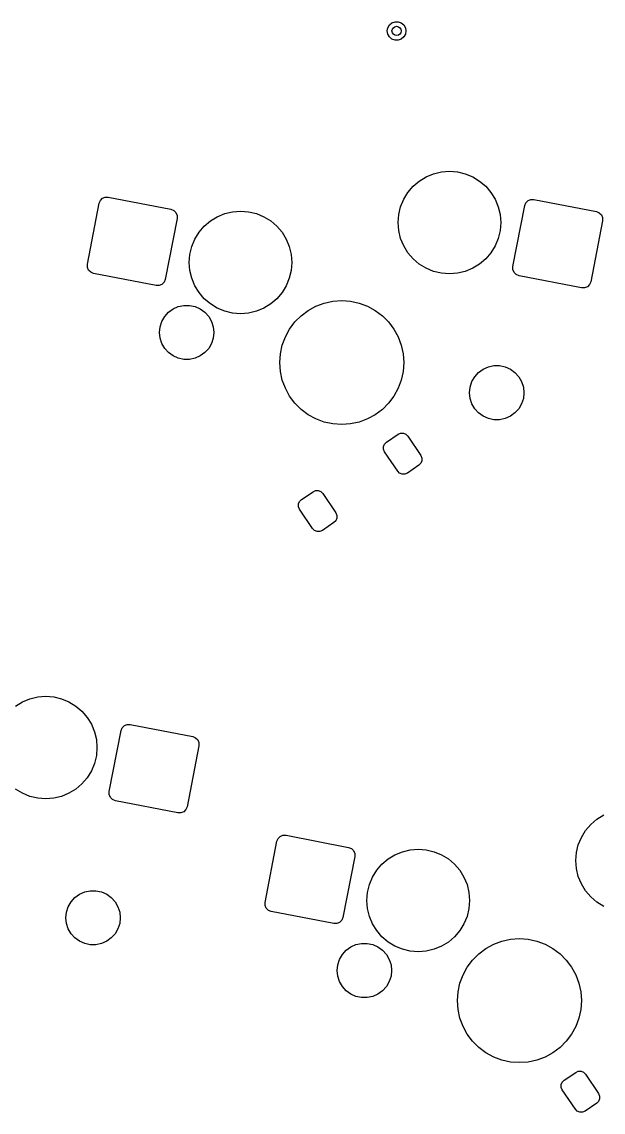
# Model space of a CAD drawing. Extents: x 101 to 518, y -308 to -134.
# Drawn here: x 207.55 to 226.25, y -268.86 to -233.8 of the extents above; entities that cross this region are included whole.
import ezdxf

# ---------------------------------------------------------------- set-up
doc = ezdxf.new("R2010")
doc.units = 0
doc.layers.add('BLACK', color=7, linetype='CONTINUOUS')

msp = doc.modelspace()

# ---------------------------------------------------------------- linework, layer by layer
at = {"layer": 'BLACK', "linetype": 'CONTINUOUS'}
for p, q in [((219.379927, -233.903475), (219.45974, -233.836503)), ((219.45974, -233.836503), (219.557646, -233.800869)), ((219.557646, -233.800869), (219.661834, -233.800869)), ((219.661834, -233.800869), (219.75974, -233.836503)), ((219.75974, -233.836503), (219.839553, -233.903475)), ((219.30974, -234.096311), (219.327832, -233.993705)), ((219.327832, -234.198917), (219.30974, -234.096311)), ((219.327832, -233.993705), (219.379927, -233.903475)), ((219.379927, -234.289147), (219.327832, -234.198917)), ((219.839553, -233.903475), (219.891648, -233.993705)), ((219.891648, -234.198917), (219.839553, -234.289147)), ((219.891648, -233.993705), (219.90974, -234.096311)), ((219.90974, -234.096311), (219.891648, -234.198917)), ((219.45974, -234.356119), (219.379927, -234.289147)), ((219.557646, -234.391753), (219.45974, -234.356119)), ((219.661834, -234.391753), (219.557646, -234.391753)), ((219.75974, -234.356119), (219.661834, -234.391753)), ((219.839553, -234.289147), (219.75974, -234.356119)), ((220.55782, -238.786296), (220.797026, -238.687214)), ((220.797026, -238.687214), (221.048787, -238.626771)), ((221.048787, -238.626771), (221.306904, -238.606457)), ((221.306904, -238.606457), (221.565021, -238.626771)), ((221.565021, -238.626771), (221.816782, -238.687214)), ((221.816782, -238.687214), (222.055988, -238.786296)), ((219.972026, -239.286611), (220.140178, -239.089731)), ((220.140178, -239.089731), (220.337058, -238.921579)), ((220.337058, -238.921579), (220.55782, -238.786296)), ((222.055988, -238.786296), (222.27675, -238.921579)), ((222.27675, -238.921579), (222.47363, -239.089731)), ((222.47363, -239.089731), (222.641782, -239.286611)), ((210.148983, -239.476315), (210.238939, -239.438593)), ((210.238939, -239.438593), (210.336483, -239.438168)), ((210.336483, -239.438168), (212.348819, -239.829326)), ((219.836743, -239.507373), (219.972026, -239.286611)), ((222.641782, -239.286611), (222.777065, -239.507373)), ((209.661756, -241.599127), (210.043374, -239.635872)), ((210.043374, -239.635872), (210.08031, -239.54559)), ((210.08031, -239.54559), (210.148983, -239.476315)), ((219.677218, -239.99834), (219.737661, -239.746579)), ((219.737661, -239.746579), (219.836743, -239.507373)), ((222.777065, -239.507373), (222.876147, -239.746579)), ((222.876147, -239.746579), (222.93659, -239.99834)), ((223.349296, -241.672175), (223.730914, -239.70892)), ((223.730914, -239.70892), (223.76785, -239.618638)), ((223.76785, -239.618638), (223.836523, -239.549363)), ((223.836523, -239.549363), (223.926479, -239.511641)), ((223.926479, -239.511641), (224.024023, -239.511216)), ((224.024023, -239.511216), (226.036359, -239.902374)), ((212.546524, -240.122435), (212.164906, -242.08569)), ((212.348819, -239.829326), (212.439101, -239.866261)), ((212.439101, -239.866261), (212.508377, -239.934935)), ((212.508377, -239.934935), (212.546098, -240.024891)), ((212.546098, -240.024891), (212.546524, -240.122435)), ((213.61907, -240.203275), (213.839832, -240.067992)), ((213.839832, -240.067992), (214.079038, -239.96891)), ((214.079038, -239.96891), (214.330799, -239.908467)), ((214.330799, -239.908467), (214.588916, -239.888153)), ((214.588916, -239.888153), (214.847033, -239.908467)), ((214.847033, -239.908467), (215.098794, -239.96891)), ((215.098794, -239.96891), (215.338, -240.067992)), ((215.338, -240.067992), (215.558762, -240.203275)), ((219.656904, -240.256457), (219.677218, -239.99834)), ((222.93659, -239.99834), (222.956904, -240.256457)), ((226.036359, -239.902374), (226.126641, -239.939309)), ((226.126641, -239.939309), (226.195917, -240.007983)), ((226.195917, -240.007983), (226.233638, -240.097939)), ((226.233638, -240.097939), (226.234064, -240.195483)), ((213.254038, -240.568307), (213.42219, -240.371427)), ((213.42219, -240.371427), (213.61907, -240.203275)), ((215.558762, -240.203275), (215.755642, -240.371427)), ((215.755642, -240.371427), (215.923794, -240.568307)), ((219.677218, -240.514574), (219.656904, -240.256457)), ((219.737661, -240.766335), (219.677218, -240.514574)), ((222.93659, -240.514574), (222.876147, -240.766335)), ((222.956904, -240.256457), (222.93659, -240.514574)), ((226.234064, -240.195483), (225.852446, -242.158738)), ((213.019673, -241.028275), (213.118755, -240.789069)), ((213.118755, -240.789069), (213.254038, -240.568307)), ((215.923794, -240.568307), (216.059077, -240.789069)), ((216.059077, -240.789069), (216.158159, -241.028275)), ((219.836743, -241.005541), (219.737661, -240.766335)), ((222.876147, -240.766335), (222.777065, -241.005541)), ((212.95923, -241.280036), (213.019673, -241.028275)), ((216.158159, -241.028275), (216.218602, -241.280036)), ((219.972026, -241.226303), (219.836743, -241.005541)), ((220.140178, -241.423183), (219.972026, -241.226303)), ((222.641782, -241.226303), (222.47363, -241.423183)), ((222.777065, -241.005541), (222.641782, -241.226303)), ((212.938916, -241.538153), (212.95923, -241.280036)), ((212.95923, -241.79627), (212.938916, -241.538153)), ((216.218602, -241.280036), (216.238916, -241.538153)), ((216.238916, -241.538153), (216.218602, -241.79627)), ((220.337058, -241.591335), (220.140178, -241.423183)), ((222.47363, -241.423183), (222.27675, -241.591335)), ((209.662182, -241.696671), (209.661756, -241.599127)), ((209.699903, -241.786627), (209.662182, -241.696671)), ((209.769179, -241.855301), (209.699903, -241.786627)), ((209.859461, -241.892236), (209.769179, -241.855301)), ((211.871797, -242.283394), (209.859461, -241.892236)), ((213.019673, -242.048031), (212.95923, -241.79627)), ((216.218602, -241.79627), (216.158159, -242.048031)), ((220.55782, -241.726618), (220.337058, -241.591335)), ((220.797026, -241.8257), (220.55782, -241.726618)), ((221.048787, -241.886143), (220.797026, -241.8257)), ((221.306904, -241.906457), (221.048787, -241.886143)), ((221.565021, -241.886143), (221.306904, -241.906457)), ((221.816782, -241.8257), (221.565021, -241.886143)), ((222.055988, -241.726618), (221.816782, -241.8257)), ((222.27675, -241.591335), (222.055988, -241.726618)), ((223.349722, -241.769719), (223.349296, -241.672175)), ((223.387443, -241.859675), (223.349722, -241.769719)), ((223.456719, -241.928349), (223.387443, -241.859675)), ((223.547001, -241.965284), (223.456719, -241.928349)), ((212.059297, -242.245247), (211.969341, -242.282969)), ((212.12797, -242.175972), (212.059297, -242.245247)), ((212.164906, -242.08569), (212.12797, -242.175972)), ((213.118755, -242.287237), (213.019673, -242.048031)), ((216.158159, -242.048031), (216.059077, -242.287237)), ((225.559337, -242.356442), (223.547001, -241.965284)), ((225.81551, -242.24902), (225.746837, -242.318295)), ((225.852446, -242.158738), (225.81551, -242.24902)), ((211.969341, -242.282969), (211.871797, -242.283394)), ((213.254038, -242.507999), (213.118755, -242.287237)), ((213.42219, -242.704879), (213.254038, -242.507999)), ((215.923794, -242.507999), (215.755642, -242.704879)), ((216.059077, -242.287237), (215.923794, -242.507999)), ((225.656881, -242.356017), (225.559337, -242.356442)), ((225.746837, -242.318295), (225.656881, -242.356017)), ((212.420095, -243.031386), (212.587205, -242.956984)), ((212.587205, -242.956984), (212.766133, -242.918951)), ((212.766133, -242.918951), (212.949057, -242.918951)), ((212.949057, -242.918951), (213.127985, -242.956984)), ((213.127985, -242.956984), (213.295095, -243.031386)), ((213.61907, -242.873031), (213.42219, -242.704879)), ((213.839832, -243.008314), (213.61907, -242.873031)), ((215.558762, -242.873031), (215.338, -243.008314)), ((215.755642, -242.704879), (215.558762, -242.873031)), ((216.766277, -243.081093), (217.015965, -242.944753)), ((217.015965, -242.944753), (217.282514, -242.845335)), ((217.282514, -242.845335), (217.560499, -242.784863)), ((217.560499, -242.784863), (217.844261, -242.764568)), ((217.844261, -242.764568), (218.128023, -242.784863)), ((218.128023, -242.784863), (218.406008, -242.845335)), ((218.406008, -242.845335), (218.672557, -242.944753)), ((218.672557, -242.944753), (218.922245, -243.081093)), ((212.058243, -243.433263), (212.149705, -243.274846)), ((212.149705, -243.274846), (212.272106, -243.138906)), ((212.272106, -243.138906), (212.420095, -243.031386)), ((213.295095, -243.031386), (213.443084, -243.138906)), ((213.443084, -243.138906), (213.565485, -243.274846)), ((213.565485, -243.274846), (213.656947, -243.433263)), ((214.079038, -243.107396), (213.839832, -243.008314)), ((214.330799, -243.167839), (214.079038, -243.107396)), ((214.588916, -243.188153), (214.330799, -243.167839)), ((214.847033, -243.167839), (214.588916, -243.188153)), ((215.098794, -243.107396), (214.847033, -243.167839)), ((215.338, -243.008314), (215.098794, -243.107396)), ((216.337372, -243.452741), (216.538534, -243.251579)), ((216.538534, -243.251579), (216.766277, -243.081093)), ((218.922245, -243.081093), (219.149988, -243.251579)), ((219.149988, -243.251579), (219.35115, -243.452741)), ((211.982595, -243.789158), (212.001716, -243.607235)), ((212.001716, -243.607235), (212.058243, -243.433263)), ((213.656947, -243.433263), (213.713474, -243.607235)), ((213.713474, -243.607235), (213.732595, -243.789158)), ((216.030546, -243.930172), (216.166886, -243.680484)), ((216.166886, -243.680484), (216.337372, -243.452741)), ((219.35115, -243.452741), (219.521636, -243.680484)), ((219.521636, -243.680484), (219.657976, -243.930172)), ((212.001716, -243.971081), (211.982595, -243.789158)), ((212.058243, -244.145053), (212.001716, -243.971081)), ((213.713474, -243.971081), (213.656947, -244.145053)), ((213.732595, -243.789158), (213.713474, -243.971081)), ((215.931128, -244.196721), (216.030546, -243.930172)), ((219.657976, -243.930172), (219.757394, -244.196721)), ((212.149705, -244.30347), (212.058243, -244.145053)), ((212.272106, -244.43941), (212.149705, -244.30347)), ((213.565485, -244.30347), (213.443084, -244.43941)), ((213.656947, -244.145053), (213.565485, -244.30347)), ((215.870656, -244.474706), (215.931128, -244.196721)), ((219.757394, -244.196721), (219.817866, -244.474706)), ((212.420095, -244.54693), (212.272106, -244.43941)), ((212.587205, -244.621332), (212.420095, -244.54693)), ((212.766133, -244.659365), (212.587205, -244.621332)), ((212.949057, -244.659365), (212.766133, -244.659365)), ((213.127985, -244.621332), (212.949057, -244.659365)), ((213.295095, -244.54693), (213.127985, -244.621332)), ((213.443084, -244.43941), (213.295095, -244.54693)), ((215.850361, -244.758468), (215.870656, -244.474706)), ((219.817866, -244.474706), (219.838161, -244.758468)), ((215.870656, -245.04223), (215.850361, -244.758468)), ((215.931128, -245.320215), (215.870656, -245.04223)), ((219.817866, -245.04223), (219.757394, -245.320215)), ((219.838161, -244.758468), (219.817866, -245.04223)), ((222.123037, -245.213466), (222.245438, -245.077526)), ((222.245438, -245.077526), (222.393427, -244.970006)), ((222.393427, -244.970006), (222.560537, -244.895604)), ((222.560537, -244.895604), (222.739465, -244.857571)), ((222.739465, -244.857571), (222.922389, -244.857571)), ((222.922389, -244.857571), (223.101317, -244.895604)), ((223.101317, -244.895604), (223.268427, -244.970006)), ((223.268427, -244.970006), (223.416416, -245.077526)), ((223.416416, -245.077526), (223.538817, -245.213466)), ((216.030546, -245.586764), (215.931128, -245.320215)), ((219.757394, -245.320215), (219.657976, -245.586764)), ((221.975048, -245.545855), (222.031575, -245.371883)), ((222.031575, -245.371883), (222.123037, -245.213466)), ((223.538817, -245.213466), (223.630279, -245.371883)), ((223.630279, -245.371883), (223.686806, -245.545855)), ((216.166886, -245.836452), (216.030546, -245.586764)), ((219.657976, -245.586764), (219.521636, -245.836452)), ((221.955927, -245.727778), (221.975048, -245.545855)), ((221.975048, -245.909701), (221.955927, -245.727778)), ((223.686806, -245.545855), (223.705927, -245.727778)), ((223.705927, -245.727778), (223.686806, -245.909701)), ((216.337372, -246.064195), (216.166886, -245.836452)), ((216.538534, -246.265357), (216.337372, -246.064195)), ((219.35115, -246.064195), (219.149988, -246.265357)), ((219.521636, -245.836452), (219.35115, -246.064195)), ((222.031575, -246.083673), (221.975048, -245.909701)), ((222.123037, -246.24209), (222.031575, -246.083673)), ((223.630279, -246.083673), (223.538817, -246.24209)), ((223.686806, -245.909701), (223.630279, -246.083673)), ((216.766277, -246.435843), (216.538534, -246.265357)), ((217.015965, -246.572183), (216.766277, -246.435843)), ((218.922245, -246.435843), (218.672557, -246.572183)), ((219.149988, -246.265357), (218.922245, -246.435843)), ((222.245438, -246.37803), (222.123037, -246.24209)), ((222.393427, -246.48555), (222.245438, -246.37803)), ((222.560537, -246.559952), (222.393427, -246.48555)), ((223.268427, -246.48555), (223.101317, -246.559952)), ((223.416416, -246.37803), (223.268427, -246.48555)), ((223.538817, -246.24209), (223.416416, -246.37803)), ((217.282514, -246.671601), (217.015965, -246.572183)), ((217.560499, -246.732073), (217.282514, -246.671601)), ((217.844261, -246.752368), (217.560499, -246.732073)), ((218.128023, -246.732073), (217.844261, -246.752368)), ((218.406008, -246.671601), (218.128023, -246.732073)), ((218.672557, -246.572183), (218.406008, -246.671601)), ((222.739465, -246.597985), (222.560537, -246.559952)), ((222.922389, -246.597985), (222.739465, -246.597985)), ((223.101317, -246.559952), (222.922389, -246.597985)), ((219.284568, -247.316458), (219.657635, -247.064821)), ((219.657635, -247.064821), (219.738595, -247.030871)), ((219.738595, -247.030871), (219.826385, -247.030488)), ((219.826385, -247.030488), (219.907639, -247.06373)), ((219.907639, -247.06373), (219.969987, -247.125536)), ((219.969987, -247.125536), (220.389381, -247.747314)), ((219.18952, -247.460059), (219.222762, -247.378806)), ((219.189903, -247.547849), (219.18952, -247.460059)), ((219.222762, -247.378806), (219.284568, -247.316458)), ((219.223853, -247.62881), (219.189903, -247.547849)), ((219.643247, -248.250588), (219.223853, -247.62881)), ((220.389381, -247.747314), (220.423331, -247.828275)), ((220.423331, -247.828275), (220.423714, -247.916065)), ((220.328666, -248.059666), (219.955599, -248.311303)), ((220.390472, -247.997318), (220.328666, -248.059666)), ((220.423714, -247.916065), (220.390472, -247.997318)), ((219.705595, -248.312394), (219.643247, -248.250588)), ((219.786849, -248.345636), (219.705595, -248.312394)), ((219.874639, -248.345253), (219.786849, -248.345636)), ((219.955599, -248.311303), (219.874639, -248.345253)), ((216.548744, -249.161794), (216.921811, -248.910157)), ((216.921811, -248.910157), (217.002771, -248.876207)), ((217.002771, -248.876207), (217.090561, -248.875824)), ((217.090561, -248.875824), (217.171815, -248.909066)), ((217.171815, -248.909066), (217.234163, -248.970872)), ((216.453696, -249.305395), (216.486938, -249.224142)), ((216.486938, -249.224142), (216.548744, -249.161794)), ((217.234163, -248.970872), (217.653557, -249.59265)), ((216.454079, -249.393185), (216.453696, -249.305395)), ((216.488029, -249.474146), (216.454079, -249.393185)), ((216.907423, -250.095924), (216.488029, -249.474146)), ((217.653557, -249.59265), (217.687507, -249.673611)), ((217.592842, -249.905002), (217.219775, -250.156639)), ((217.654648, -249.842654), (217.592842, -249.905002)), ((217.68789, -249.761401), (217.654648, -249.842654)), ((217.687507, -249.673611), (217.68789, -249.761401)), ((216.969771, -250.15773), (216.907423, -250.095924)), ((217.051025, -250.190972), (216.969771, -250.15773)), ((217.138815, -250.190589), (217.051025, -250.190972)), ((217.219775, -250.156639), (217.138815, -250.190589)), ((207.572909, -255.668838), (207.812115, -255.569756)), ((207.812115, -255.569756), (208.063876, -255.509313)), ((208.063876, -255.509313), (208.321993, -255.488999)), ((208.321993, -255.488999), (208.58011, -255.509313)), ((208.58011, -255.509313), (208.831871, -255.569756)), ((208.831871, -255.569756), (209.071077, -255.668838)), ((207.352147, -255.804121), (207.572909, -255.668838)), ((209.071077, -255.668838), (209.291839, -255.804121)), ((209.291839, -255.804121), (209.488719, -255.972273)), ((209.488719, -255.972273), (209.656871, -256.169153)), ((209.656871, -256.169153), (209.792154, -256.389915)), ((209.792154, -256.389915), (209.891236, -256.629121)), ((209.891236, -256.629121), (209.951679, -256.880882)), ((210.364385, -258.554717), (210.746003, -256.591462)), ((210.746003, -256.591462), (210.782939, -256.50118)), ((210.782939, -256.50118), (210.851612, -256.431905)), ((210.851612, -256.431905), (210.941568, -256.394183)), ((210.941568, -256.394183), (211.039112, -256.393758)), ((211.039112, -256.393758), (213.051448, -256.784916)), ((209.951679, -256.880882), (209.971993, -257.138999)), ((213.051448, -256.784916), (213.14173, -256.821851)), ((213.14173, -256.821851), (213.211006, -256.890525)), ((213.211006, -256.890525), (213.248727, -256.980481)), ((213.248727, -256.980481), (213.249153, -257.078025)), ((209.971993, -257.138999), (209.951679, -257.397116)), ((213.249153, -257.078025), (212.867535, -259.04128)), ((209.891236, -257.648877), (209.792154, -257.888083)), ((209.951679, -257.397116), (209.891236, -257.648877)), ((209.792154, -257.888083), (209.656871, -258.108845)), ((209.488719, -258.305725), (209.291839, -258.473877)), ((209.656871, -258.108845), (209.488719, -258.305725)), ((207.572909, -258.60916), (207.352147, -258.473877)), ((207.812115, -258.708242), (207.572909, -258.60916)), ((208.063876, -258.768685), (207.812115, -258.708242)), ((208.831871, -258.708242), (208.58011, -258.768685)), ((209.071077, -258.60916), (208.831871, -258.708242)), ((209.291839, -258.473877), (209.071077, -258.60916)), ((210.364811, -258.652261), (210.364385, -258.554717)), ((210.402532, -258.742217), (210.364811, -258.652261)), ((210.471808, -258.810891), (210.402532, -258.742217)), ((208.321993, -258.788999), (208.063876, -258.768685)), ((208.58011, -258.768685), (208.321993, -258.788999)), ((210.56209, -258.847826), (210.471808, -258.810891)), ((212.574426, -259.238984), (210.56209, -258.847826)), ((212.867535, -259.04128), (212.830599, -259.131562)), ((212.67197, -259.238559), (212.574426, -259.238984)), ((212.761926, -259.200837), (212.67197, -259.238559)), ((212.830599, -259.131562), (212.761926, -259.200837)), ((225.855265, -259.607184), (226.052145, -259.439032)), ((226.052145, -259.439032), (226.272907, -259.303749)), ((225.55183, -260.024826), (225.687113, -259.804064)), ((225.687113, -259.804064), (225.855265, -259.607184)), ((215.376843, -262.11658), (215.758461, -260.153325)), ((215.758461, -260.153325), (215.795397, -260.063043)), ((215.795397, -260.063043), (215.86407, -259.993768)), ((215.86407, -259.993768), (215.954026, -259.956046)), ((215.954026, -259.956046), (216.05157, -259.955621)), ((216.05157, -259.955621), (218.063906, -260.346779)), ((225.452748, -260.264032), (225.55183, -260.024826)), ((218.063906, -260.346779), (218.154188, -260.383714)), ((218.154188, -260.383714), (218.223464, -260.452388)), ((218.223464, -260.452388), (218.261185, -260.542344)), ((219.554919, -260.585445), (219.794125, -260.486363)), ((219.794125, -260.486363), (220.045886, -260.42592)), ((220.045886, -260.42592), (220.304003, -260.405606)), ((220.304003, -260.405606), (220.56212, -260.42592)), ((220.56212, -260.42592), (220.813881, -260.486363)), ((220.813881, -260.486363), (221.053087, -260.585445)), ((225.392305, -260.515793), (225.452748, -260.264032)), ((218.261611, -260.639888), (217.879993, -262.603143)), ((218.261185, -260.542344), (218.261611, -260.639888)), ((219.137277, -260.88888), (219.334157, -260.720728)), ((219.334157, -260.720728), (219.554919, -260.585445)), ((221.053087, -260.585445), (221.273849, -260.720728)), ((221.273849, -260.720728), (221.470729, -260.88888)), ((225.371991, -260.77391), (225.392305, -260.515793)), ((225.392305, -261.032027), (225.371991, -260.77391)), ((218.833842, -261.306522), (218.969125, -261.08576)), ((218.969125, -261.08576), (219.137277, -260.88888)), ((221.470729, -260.88888), (221.638881, -261.08576)), ((221.638881, -261.08576), (221.774164, -261.306522)), ((225.452748, -261.283788), (225.392305, -261.032027)), ((218.674317, -261.797489), (218.73476, -261.545728)), ((218.73476, -261.545728), (218.833842, -261.306522)), ((221.774164, -261.306522), (221.873246, -261.545728)), ((221.873246, -261.545728), (221.933689, -261.797489)), ((225.55183, -261.522994), (225.452748, -261.283788)), ((225.687113, -261.743756), (225.55183, -261.522994)), ((209.260527, -261.960068), (209.408516, -261.852548)), ((209.408516, -261.852548), (209.575626, -261.778146)), ((209.575626, -261.778146), (209.754554, -261.740113)), ((209.754554, -261.740113), (209.937478, -261.740113)), ((209.937478, -261.740113), (210.116406, -261.778146)), ((210.116406, -261.778146), (210.283516, -261.852548)), ((210.283516, -261.852548), (210.431505, -261.960068)), ((218.654003, -262.055606), (218.674317, -261.797489)), ((221.933689, -261.797489), (221.954003, -262.055606)), ((225.855265, -261.940636), (225.687113, -261.743756)), ((208.990137, -262.428397), (209.046664, -262.254425)), ((209.046664, -262.254425), (209.138126, -262.096008)), ((209.138126, -262.096008), (209.260527, -261.960068)), ((210.431505, -261.960068), (210.553906, -262.096008)), ((210.553906, -262.096008), (210.645368, -262.254425)), ((210.645368, -262.254425), (210.701895, -262.428397)), ((215.377269, -262.214124), (215.376843, -262.11658)), ((215.41499, -262.30408), (215.377269, -262.214124)), ((218.674317, -262.313723), (218.654003, -262.055606)), ((221.954003, -262.055606), (221.933689, -262.313723)), ((226.052145, -262.108788), (225.855265, -261.940636)), ((226.272907, -262.244071), (226.052145, -262.108788)), ((208.971016, -262.61032), (208.990137, -262.428397)), ((208.990137, -262.792243), (208.971016, -262.61032)), ((210.701895, -262.428397), (210.721016, -262.61032)), ((210.721016, -262.61032), (210.701895, -262.792243)), ((215.484266, -262.372754), (215.41499, -262.30408)), ((215.574548, -262.409689), (215.484266, -262.372754)), ((217.586884, -262.800847), (215.574548, -262.409689)), ((217.879993, -262.603143), (217.843057, -262.693425)), ((218.73476, -262.565484), (218.674317, -262.313723)), ((218.833842, -262.80469), (218.73476, -262.565484)), ((221.873246, -262.565484), (221.774164, -262.80469)), ((221.933689, -262.313723), (221.873246, -262.565484)), ((209.046664, -262.966215), (208.990137, -262.792243)), ((209.138126, -263.124632), (209.046664, -262.966215)), ((210.645368, -262.966215), (210.553906, -263.124632)), ((210.701895, -262.792243), (210.645368, -262.966215)), ((217.684428, -262.800422), (217.586884, -262.800847)), ((217.774384, -262.7627), (217.684428, -262.800422)), ((217.843057, -262.693425), (217.774384, -262.7627)), ((218.969125, -263.025452), (218.833842, -262.80469)), ((221.774164, -262.80469), (221.638881, -263.025452)), ((209.260527, -263.260572), (209.138126, -263.124632)), ((209.408516, -263.368092), (209.260527, -263.260572)), ((210.431505, -263.260572), (210.283516, -263.368092)), ((210.553906, -263.124632), (210.431505, -263.260572)), ((219.137277, -263.222332), (218.969125, -263.025452)), ((219.334157, -263.390484), (219.137277, -263.222332)), ((221.470729, -263.222332), (221.273849, -263.390484)), ((221.638881, -263.025452), (221.470729, -263.222332)), ((222.997601, -263.362788), (223.275586, -263.302316)), ((223.275586, -263.302316), (223.559348, -263.282021)), ((223.559348, -263.282021), (223.84311, -263.302316)), ((223.84311, -263.302316), (224.121095, -263.362788)), ((209.575626, -263.442494), (209.408516, -263.368092)), ((209.754554, -263.480527), (209.575626, -263.442494)), ((209.937478, -263.480527), (209.754554, -263.480527)), ((210.116406, -263.442494), (209.937478, -263.480527)), ((210.283516, -263.368092), (210.116406, -263.442494)), ((217.864792, -263.792299), (217.987193, -263.656359)), ((217.987193, -263.656359), (218.135182, -263.548839)), ((218.135182, -263.548839), (218.302292, -263.474437)), ((218.302292, -263.474437), (218.48122, -263.436404)), ((218.48122, -263.436404), (218.664144, -263.436404)), ((218.664144, -263.436404), (218.843072, -263.474437)), ((218.843072, -263.474437), (219.010182, -263.548839)), ((219.010182, -263.548839), (219.158171, -263.656359)), ((219.158171, -263.656359), (219.280572, -263.792299)), ((219.554919, -263.525767), (219.334157, -263.390484)), ((219.794125, -263.624849), (219.554919, -263.525767)), ((220.045886, -263.685292), (219.794125, -263.624849)), ((220.813881, -263.624849), (220.56212, -263.685292)), ((221.053087, -263.525767), (220.813881, -263.624849)), ((221.273849, -263.390484), (221.053087, -263.525767)), ((222.253621, -263.769032), (222.481364, -263.598546)), ((222.481364, -263.598546), (222.731052, -263.462206)), ((222.731052, -263.462206), (222.997601, -263.362788)), ((224.121095, -263.362788), (224.387644, -263.462206)), ((224.387644, -263.462206), (224.637332, -263.598546)), ((224.637332, -263.598546), (224.865075, -263.769032)), ((217.716803, -264.124688), (217.77333, -263.950716)), ((217.77333, -263.950716), (217.864792, -263.792299)), ((219.280572, -263.792299), (219.372034, -263.950716)), ((219.372034, -263.950716), (219.428561, -264.124688)), ((220.304003, -263.705606), (220.045886, -263.685292)), ((220.56212, -263.685292), (220.304003, -263.705606)), ((221.881973, -264.197937), (222.052459, -263.970194)), ((222.052459, -263.970194), (222.253621, -263.769032)), ((224.865075, -263.769032), (225.066237, -263.970194)), ((225.066237, -263.970194), (225.236723, -264.197937)), ((217.697682, -264.306611), (217.716803, -264.124688)), ((217.716803, -264.488534), (217.697682, -264.306611)), ((219.428561, -264.124688), (219.447682, -264.306611)), ((219.447682, -264.306611), (219.428561, -264.488534)), ((221.745633, -264.447625), (221.881973, -264.197937)), ((225.236723, -264.197937), (225.373063, -264.447625)), ((217.77333, -264.662506), (217.716803, -264.488534)), ((217.864792, -264.820923), (217.77333, -264.662506)), ((219.372034, -264.662506), (219.280572, -264.820923)), ((219.428561, -264.488534), (219.372034, -264.662506)), ((221.585743, -264.992159), (221.646215, -264.714174)), ((221.646215, -264.714174), (221.745633, -264.447625)), ((225.373063, -264.447625), (225.472481, -264.714174)), ((225.472481, -264.714174), (225.532953, -264.992159)), ((217.987193, -264.956863), (217.864792, -264.820923)), ((218.135182, -265.064383), (217.987193, -264.956863)), ((218.302292, -265.138785), (218.135182, -265.064383)), ((219.010182, -265.064383), (218.843072, -265.138785)), ((219.158171, -264.956863), (219.010182, -265.064383)), ((219.280572, -264.820923), (219.158171, -264.956863)), ((221.565448, -265.275921), (221.585743, -264.992159)), ((225.532953, -264.992159), (225.553248, -265.275921)), ((218.48122, -265.176818), (218.302292, -265.138785)), ((218.664144, -265.176818), (218.48122, -265.176818)), ((218.843072, -265.138785), (218.664144, -265.176818)), ((221.585743, -265.559683), (221.565448, -265.275921)), ((225.553248, -265.275921), (225.532953, -265.559683)), ((221.646215, -265.837668), (221.585743, -265.559683)), ((225.532953, -265.559683), (225.472481, -265.837668)), ((221.745633, -266.104217), (221.646215, -265.837668)), ((221.881973, -266.353905), (221.745633, -266.104217)), ((225.373063, -266.104217), (225.236723, -266.353905)), ((225.472481, -265.837668), (225.373063, -266.104217)), ((222.052459, -266.581648), (221.881973, -266.353905)), ((225.236723, -266.353905), (225.066237, -266.581648)), ((222.253621, -266.78281), (222.052459, -266.581648)), ((222.481364, -266.953296), (222.253621, -266.78281)), ((224.865075, -266.78281), (224.637332, -266.953296)), ((225.066237, -266.581648), (224.865075, -266.78281)), ((222.731052, -267.089636), (222.481364, -266.953296)), ((222.997601, -267.189054), (222.731052, -267.089636)), ((224.387644, -267.089636), (224.121095, -267.189054)), ((224.637332, -266.953296), (224.387644, -267.089636)), ((223.275586, -267.249526), (222.997601, -267.189054)), ((223.559348, -267.269821), (223.275586, -267.249526)), ((223.84311, -267.249526), (223.559348, -267.269821)), ((224.121095, -267.189054), (223.84311, -267.249526)), ((224.93785, -267.896259), (224.999656, -267.833911)), ((224.999656, -267.833911), (225.372723, -267.582274)), ((225.372723, -267.582274), (225.453683, -267.548324)), ((225.453683, -267.548324), (225.541473, -267.547941)), ((225.541473, -267.547941), (225.622727, -267.581183)), ((225.622727, -267.581183), (225.685075, -267.642989)), ((225.685075, -267.642989), (226.104469, -268.264767)), ((224.904608, -267.977512), (224.93785, -267.896259)), ((224.904991, -268.065302), (224.904608, -267.977512)), ((224.938941, -268.146263), (224.904991, -268.065302)), ((225.358335, -268.768041), (224.938941, -268.146263)), ((226.10556, -268.514771), (226.043754, -268.577119)), ((226.104469, -268.264767), (226.138419, -268.345728)), ((226.138802, -268.433518), (226.10556, -268.514771)), ((226.138419, -268.345728), (226.138802, -268.433518)), ((225.420683, -268.829847), (225.358335, -268.768041)), ((225.501937, -268.863089), (225.420683, -268.829847)), ((225.589727, -268.862706), (225.501937, -268.863089)), ((225.670687, -268.828756), (225.589727, -268.862706)), ((226.043754, -268.577119), (225.670687, -268.828756))]:
    msp.add_line(p, q, dxfattribs=at)
at = {"layer": 'BLACK'}
msp.add_circle((219.60974, -234.096311), 0.15, dxfattribs=at)

doc.saveas('drawing.dxf')
